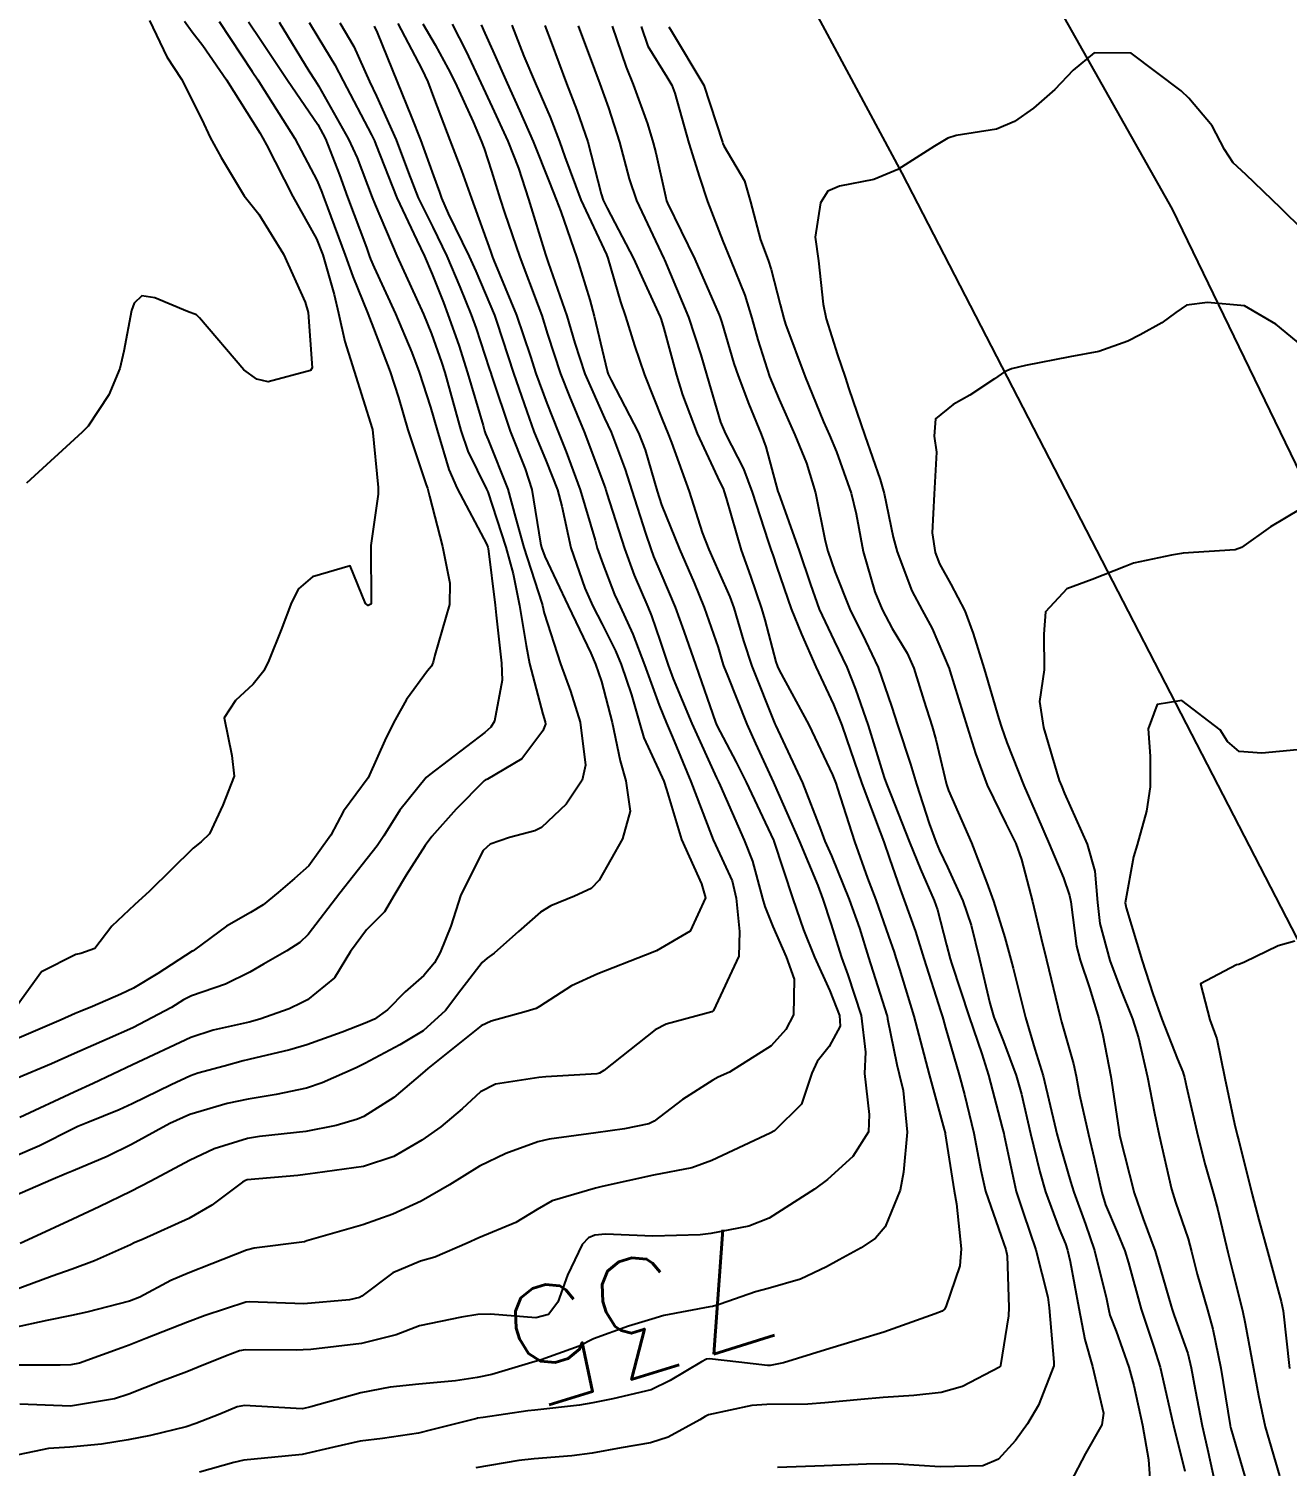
# Model space of a CAD drawing. Header units: metres. Extents: x 298520 to 308411, y 7433745 to 7450750.
# Drawn here: x 304668.72 to 304712.09, y 7439333.14 to 7439382.7 of the extents above; entities that cross this region are included whole.
import ezdxf
from ezdxf.enums import TextEntityAlignment as Align

# ---------------------------------------------------------------- set-up
doc = ezdxf.new("R2010")
doc.units = ezdxf.units.M
doc.header["$LTSCALE"] = 10
for name, color, linetype in [('Cotas', 45, 'Continuous'), ('Curvas de Nivel 1m', 11, 'Continuous'), ('Curvas de Nivel 5m', 15, 'Continuous'), ('Vias Primárias', 230, 'Continuous')]:
    doc.layers.add(name, color=color, linetype=linetype)
doc.styles.add('Style-STANDARD', font='STANDARD.shx')

msp = doc.modelspace()

# ---------------------------------------------------------------- linework, layer by layer
at = {"layer": 'Curvas de Nivel 1m', "flags": 128}
for points, elevation in [([(304676.294, 7439382.934), (304676.717, 7439382.3), (304677.631, 7439380.921), (304678.68, 7439379.395), (304678.943, 7439378.906), (304679.425, 7439377.663), (304679.704, 7439376.894), (304680.352, 7439375.159), (304680.448, 7439374.883), (304680.497, 7439374.757), (304680.619, 7439374.469), (304681.358, 7439372.872), (304681.922, 7439371.535), (304682.172, 7439370.864), (304682.565, 7439369.655), (304682.787, 7439368.856), (304683.196, 7439367.507), (304683.485, 7439366.846), (304684.504, 7439364.922), (304684.541, 7439364.83), (304684.553, 7439364.779), (304684.785, 7439362.827), (304684.825, 7439362.481), (304685.005, 7439360.825), (304685.033, 7439360.246), (304684.768, 7439358.827), (304684.64, 7439358.618), (304684.429, 7439358.443), (304682.543, 7439356.987), (304682.413, 7439356.883), (304681.504, 7439355.761), (304680.951, 7439354.874), (304680.726, 7439354.53), (304680.375, 7439354.091), (304679.433, 7439352.894), (304678.349, 7439351.48), (304678.056, 7439351.203), (304677.605, 7439350.917), (304676.811, 7439350.45), (304676.332, 7439350.171), (304675.498, 7439349.766), (304674.319, 7439349.358), (304674.05, 7439349.221), (304673.637, 7439348.96), (304672.306, 7439348.262), (304671.42, 7439347.871), (304670.297, 7439347.37), (304669.496, 7439347.012), (304668.288, 7439346.507)], 744), ([(304674.086, 7439382.96), (304674.35, 7439382.586), (304674.715, 7439382.115), (304675.531, 7439380.942), (304676.676, 7439379.108), (304676.781, 7439378.929), (304676.907, 7439378.692), (304677.813, 7439376.918), (304678.631, 7439375.455), (304678.848, 7439374.907), (304679.241, 7439373.532), (304679.39, 7439372.898), (304679.61, 7439371.912), (304679.928, 7439370.89), (304680.554, 7439368.922), (304680.566, 7439368.88), (304680.753, 7439366.878), (304680.757, 7439366.65), (304680.503, 7439364.88), (304680.514, 7439362.88), (304680.503, 7439362.859), (304680.483, 7439362.845), (304680.412, 7439362.811), (304680.32, 7439362.882), (304679.792, 7439364.187), (304678.492, 7439363.8), (304678.011, 7439363.392), (304677.77, 7439362.917), (304677.413, 7439361.981), (304676.994, 7439360.925), (304676.818, 7439360.566), (304676.451, 7439360.104), (304675.84, 7439359.537), (304675.446, 7439358.94), (304675.717, 7439357.64), (304675.792, 7439356.936), (304675.404, 7439355.933), (304674.945, 7439354.944), (304674.656, 7439354.671), (304674.378, 7439354.447), (304672.88, 7439352.972), (304672.358, 7439352.502), (304671.573, 7439351.765), (304670.997, 7439350.993), (304670.514, 7439350.825), (304670.34, 7439350.787), (304669.156, 7439350.192), (304668.313, 7439349.03)], 746), ([(304677.342, 7439382.924), (304678.371, 7439381.248), (304678.591, 7439380.911), (304678.7, 7439380.734), (304679.738, 7439378.894), (304680.029, 7439378.252), (304680.552, 7439376.882), (304680.649, 7439376.631), (304681.405, 7439374.872), (304682.083, 7439373.39), (304682.324, 7439372.863), (304682.596, 7439372.186), (304682.937, 7439371.206), (304683.053, 7439370.853), (304683.244, 7439370.179), (304683.606, 7439368.844), (304683.846, 7439368.141), (304684.494, 7439366.831), (304684.531, 7439366.735), (304685.158, 7439364.823), (304685.411, 7439363.904), (304685.623, 7439362.819), (304685.853, 7439361.433), (304685.976, 7439360.815), (304686.437, 7439359.066), (304686.511, 7439358.809), (304686.519, 7439358.722), (304686.43, 7439358.5), (304685.71, 7439357.527), (304684.526, 7439356.829), (304684.444, 7439356.798), (304684.412, 7439356.773), (304683.449, 7439355.793), (304682.605, 7439354.857), (304682.38, 7439354.543), (304681.717, 7439353.519), (304681.329, 7439352.87), (304680.973, 7439352.258), (304680.351, 7439351.639), (304679.806, 7439350.888), (304679.25, 7439349.976), (304678.318, 7439349.223), (304678.113, 7439349.115), (304677.689, 7439348.916), (304676.683, 7439348.552), (304676.308, 7439348.456), (304675.067, 7439348.18), (304674.303, 7439347.926), (304672.293, 7439346.98), (304670.939, 7439346.341), (304670.283, 7439346.04), (304668.407, 7439345.161)], 743), ([(304672.872, 7439382.978), (304673.472, 7439381.73), (304673.98, 7439380.961), (304674.682, 7439379.564), (304674.967, 7439378.947), (304675.352, 7439378.258), (304676.143, 7439376.935), (304676.644, 7439376.303), (304677.498, 7439374.921), (304678.246, 7439373.274), (304678.349, 7439372.913), (304678.485, 7439371.01), (304678.43, 7439370.912), (304676.972, 7439370.531), (304676.578, 7439370.615), (304676.123, 7439370.935), (304674.601, 7439372.736), (304674.491, 7439372.841), (304674.185, 7439372.956), (304673.057, 7439373.423), (304672.608, 7439373.486), (304672.351, 7439373.237), (304672.256, 7439372.983), (304671.993, 7439371.582), (304671.85, 7439370.987), (304671.477, 7439370.083), (304670.764, 7439368.998), (304670.662, 7439368.889), (304670.551, 7439368.789), (304668.641, 7439367.028)], 747), ([(304683.302, 7439382.851), (304683.785, 7439381.915), (304684.3, 7439380.836), (304684.69, 7439379.995), (304685.225, 7439378.824), (304685.588, 7439377.897), (304685.939, 7439376.817), (304686.523, 7439374.913), (304686.559, 7439374.811), (304686.621, 7439374.636), (304687.263, 7439372.803), (304687.532, 7439371.862), (304687.88, 7439370.797), (304688.56, 7439369.273), (304688.782, 7439368.787), (304689.266, 7439367.505), (304689.499, 7439366.776), (304689.972, 7439365.307), (304690.15, 7439364.765), (304690.245, 7439364.508), (304690.495, 7439363.924), (304690.988, 7439362.755), (304691.291, 7439361.935), (304691.703, 7439360.748), (304692.38, 7439358.794), (304692.4, 7439358.74), (304692.432, 7439358.677), (304693.1, 7439357.411), (304693.44, 7439356.725), (304694.383, 7439354.73), (304694.392, 7439354.71), (304694.398, 7439354.695), (304695.047, 7439352.703), (304695.413, 7439351.639), (304695.798, 7439350.695), (304696.326, 7439349.536), (304696.658, 7439348.687), (304696.681, 7439348.315), (304696.302, 7439347.616), (304695.889, 7439347.102), (304695.708, 7439346.696), (304695.347, 7439345.63), (304694.416, 7439344.708), (304694.262, 7439344.625), (304694.094, 7439344.545), (304692.252, 7439343.679), (304691.563, 7439343.434), (304690.247, 7439343.173), (304688.478, 7439342.786), (304688.242, 7439342.734), (304686.749, 7439342.293), (304686.235, 7439341.998), (304685.504, 7439341.543), (304684.225, 7439341.016), (304683.827, 7439340.836), (304682.714, 7439340.354), (304682.213, 7439340.212), (304681.267, 7439339.809), (304680.195, 7439339.008), (304680.117, 7439338.959), (304679.768, 7439338.886), (304678.191, 7439338.74), (304676.309, 7439338.811), (304676.192, 7439338.796), (304674.793, 7439338.338), (304674.185, 7439338.114), (304672.754, 7439337.546), (304672.176, 7439337.317), (304671.927, 7439337.231), (304671.258, 7439336.989), (304670.467, 7439336.7), (304670.169, 7439336.644), (304669.795, 7439336.631), (304668.169, 7439336.634)], 737), ([(304682.3, 7439382.864), (304682.716, 7439382.141), (304683.171, 7439381.317), (304683.409, 7439380.849), (304684.031, 7439379.491), (304684.306, 7439378.836), (304684.405, 7439378.569), (304684.663, 7439377.79), (304684.963, 7439376.827), (304685.113, 7439376.358), (304685.642, 7439374.82), (304686.271, 7439373.149), (304686.393, 7439372.812), (304686.597, 7439372.174), (304687.037, 7439370.805), (304687.354, 7439370.019), (304687.861, 7439368.797), (304688.535, 7439366.994), (304688.587, 7439366.843), (304688.606, 7439366.789), (304688.638, 7439366.682), (304689.245, 7439364.779), (304689.58, 7439363.86), (304690.048, 7439362.767), (304690.173, 7439362.458), (304690.471, 7439361.582), (304690.748, 7439360.757), (304690.926, 7439360.285), (304691.566, 7439358.749), (304692.414, 7439356.88), (304692.459, 7439356.785), (304692.482, 7439356.739), (304692.541, 7439356.608), (304693.366, 7439354.725), (304693.652, 7439353.997), (304694.004, 7439352.715), (304694.08, 7439352.434), (304694.353, 7439351.756), (304694.822, 7439350.705), (304695.093, 7439349.94), (304695.075, 7439348.702), (304694.811, 7439348.202), (304694.302, 7439347.639), (304692.866, 7439346.731), (304692.477, 7439346.551), (304692.289, 7439346.458), (304691.246, 7439345.783), (304690.267, 7439345.039), (304690.08, 7439344.948), (304689.243, 7439344.775), (304688.261, 7439344.633), (304686.65, 7439344.415), (304686.258, 7439344.322), (304685.153, 7439343.922), (304684.249, 7439343.486), (304683.213, 7439342.845), (304682.237, 7439342.282), (304681.266, 7439341.836), (304680.229, 7439341.464), (304678.304, 7439340.909), (304678.24, 7439340.893), (304678.223, 7439340.886), (304676.483, 7439340.664), (304676.218, 7439340.596), (304675.027, 7439340.125), (304674.206, 7439339.804), (304673.611, 7439339.549), (304672.542, 7439338.975), (304672.191, 7439338.835), (304670.721, 7439338.461), (304670.186, 7439338.341), (304669.336, 7439338.164), (304668.182, 7439337.913)], 738), ([(304681.433, 7439382.873), (304682.265, 7439381.306), (304682.466, 7439380.862), (304682.694, 7439380.25), (304683.223, 7439378.852), (304683.624, 7439377.807), (304683.974, 7439376.84), (304684.626, 7439375.028), (304684.698, 7439374.829), (304684.748, 7439374.703), (304685.526, 7439372.821), (304686.004, 7439371.401), (304686.193, 7439370.814), (304686.568, 7439369.796), (304686.959, 7439368.806), (304687.24, 7439368.11), (304687.722, 7439366.798), (304688.231, 7439365.068), (304688.308, 7439364.792), (304688.498, 7439364.253), (304688.903, 7439363.2), (304689.098, 7439362.781), (304689.532, 7439361.833), (304689.935, 7439360.768), (304690.442, 7439359.379), (304690.696, 7439358.757), (304690.903, 7439358.28), (304691.528, 7439356.749), (304692.241, 7439354.885), (304692.3, 7439354.741), (304692.381, 7439354.562), (304692.959, 7439353.322), (304693.091, 7439352.729), (304693.205, 7439351.581), (304693.189, 7439350.727), (304692.315, 7439348.855), (304692.251, 7439348.803), (304692.004, 7439348.743), (304690.681, 7439348.384), (304690.307, 7439348.192), (304688.533, 7439346.786), (304688.384, 7439346.697), (304688.291, 7439346.67), (304686.531, 7439346.565), (304686.289, 7439346.544), (304684.798, 7439346.312), (304684.281, 7439346.047), (304683.651, 7439345.461), (304682.92, 7439344.85), (304682.258, 7439344.386), (304681.297, 7439343.825), (304680.249, 7439343.475), (304678.589, 7439343.248), (304678.246, 7439343.2), (304677.991, 7439343.167), (304676.244, 7439343.012), (304676.18, 7439342.994), (304676.076, 7439342.932), (304675.03, 7439342.147), (304674.23, 7439341.681), (304672.662, 7439340.973), (304672.354, 7439340.845), (304672.22, 7439340.781), (304670.982, 7439340.221), (304670.207, 7439339.942), (304669.521, 7439339.693), (304668.195, 7439339.197)], 739), ([(304679.44, 7439382.899), (304679.914, 7439382.091), (304680.463, 7439380.884), (304680.695, 7439380.377), (304681.375, 7439378.873), (304681.803, 7439377.727), (304682.139, 7439376.865), (304682.638, 7439375.852), (304683.12, 7439374.853), (304683.569, 7439373.802), (304683.957, 7439372.84), (304684.13, 7439372.369), (304684.584, 7439370.986), (304684.639, 7439370.829), (304684.663, 7439370.748), (304685.309, 7439368.822), (304685.825, 7439367.532), (304686.056, 7439366.815), (304686.347, 7439364.969), (304686.389, 7439364.811), (304686.5, 7439364.508), (304687.301, 7439362.802), (304688.086, 7439361.174), (304688.252, 7439360.792), (304688.454, 7439360.195), (304688.816, 7439358.784), (304689.1, 7439357.46), (304689.292, 7439356.777), (304689.442, 7439355.729), (304689.178, 7439354.778), (304688.368, 7439353.348), (304688.094, 7439353.065), (304687.528, 7439352.798), (304686.703, 7439352.463), (304686.357, 7439352.243), (304685.591, 7439351.577), (304684.76, 7439350.826), (304684.511, 7439350.657), (304684.338, 7439350.506), (304683.608, 7439349.556), (304683.074, 7439348.849), (304682.306, 7439348.154), (304681.502, 7439347.667), (304680.294, 7439347.028), (304679.999, 7439346.884), (304678.826, 7439346.36), (304678.282, 7439346.176), (304677.243, 7439345.956), (304676.276, 7439345.801), (304675.558, 7439345.653), (304674.268, 7439345.267), (304673.578, 7439344.96), (304672.262, 7439344.232), (304671.418, 7439343.825), (304670.248, 7439343.331), (304670.014, 7439343.235), (304669.479, 7439343.011), (304668.237, 7439342.461)], 741), ([(304678.379, 7439382.913), (304678.717, 7439382.363), (304679.259, 7439381.452), (304679.55, 7439380.897), (304680.522, 7439379.035), (304680.603, 7439378.881), (304680.626, 7439378.835), (304680.671, 7439378.705), (304681.402, 7439376.873), (304682.09, 7439375.406), (304682.35, 7439374.863), (304682.617, 7439374.239), (304683.008, 7439373.255), (304683.162, 7439372.852), (304683.533, 7439371.786), (304683.834, 7439370.841), (304684.371, 7439369.018), (304684.423, 7439368.832), (304684.456, 7439368.735), (304684.55, 7439368.531), (304685.221, 7439366.823), (304685.485, 7439365.854), (304685.775, 7439364.817), (304686.394, 7439362.901), (304686.422, 7439362.811), (304686.48, 7439362.546), (304687.041, 7439360.804), (304687.385, 7439359.865), (304687.718, 7439358.797), (304687.897, 7439357.317), (304687.79, 7439356.796), (304687.235, 7439355.967), (304686.388, 7439355.167), (304686.151, 7439355.048), (304685.286, 7439354.821), (304684.617, 7439354.591), (304684.378, 7439354.369), (304683.611, 7439352.841), (304683.267, 7439351.761), (304682.889, 7439350.852), (304682.693, 7439350.499), (304682.331, 7439350.058), (304681.691, 7439349.498), (304681.081, 7439348.872), (304680.626, 7439348.561), (304680.308, 7439348.417), (304679.517, 7439348.104), (304678.301, 7439347.673), (304677.717, 7439347.498), (304676.295, 7439347.162), (304676.108, 7439347.118), (304675.45, 7439346.938), (304674.544, 7439346.693), (304674.288, 7439346.601), (304673.62, 7439346.294), (304672.279, 7439345.635), (304671.827, 7439345.435), (304670.747, 7439344.995), (304670.412, 7439344.858), (304670.27, 7439344.785), (304669.09, 7439344.188), (304668.255, 7439343.83)], 742), ([(304684.303, 7439382.836), (304684.43, 7439382.544), (304684.714, 7439381.933), (304685.208, 7439380.825), (304685.632, 7439379.878), (304686.095, 7439378.816), (304686.659, 7439377.397), (304686.892, 7439376.808), (304687.053, 7439376.4), (304687.602, 7439374.8), (304688.048, 7439373.356), (304688.206, 7439372.794), (304688.587, 7439371.151), (304688.659, 7439370.864), (304688.682, 7439370.789), (304688.783, 7439370.584), (304689.731, 7439368.772), (304689.964, 7439368.186), (304690.371, 7439366.762), (304690.526, 7439366.287), (304691.141, 7439364.754), (304691.645, 7439363.595), (304691.995, 7439362.745), (304692.469, 7439361.363), (304692.615, 7439360.888), (304692.663, 7439360.737), (304692.791, 7439360.402), (304693.462, 7439358.725), (304693.761, 7439358.055), (304694.376, 7439356.711), (304694.412, 7439356.629), (304695.264, 7439354.701), (304695.904, 7439353.158), (304696.076, 7439352.693), (304696.355, 7439351.851), (304696.725, 7439350.686), (304696.938, 7439350.08), (304697.405, 7439348.679), (304697.556, 7439347.422), (304697.518, 7439346.678), (304697.676, 7439345.271), (304697.655, 7439344.676), (304697.118, 7439343.818), (304696.246, 7439343.026), (304695.798, 7439342.697), (304694.233, 7439341.694), (304693.537, 7439341.419), (304692.227, 7439341.162), (304691.854, 7439341.116), (304690.226, 7439341.081), (304688.591, 7439341.149), (304688.226, 7439341.106), (304688.004, 7439341.013), (304687.792, 7439340.794), (304687.279, 7439339.727), (304686.947, 7439338.802), (304686.622, 7439338.373), (304686.187, 7439338.261), (304684.624, 7439338.39), (304684.188, 7439338.37), (304683.63, 7439338.281), (304682.184, 7439337.988), (304681.374, 7439337.675), (304680.178, 7439337.379), (304678.439, 7439337.169), (304678.175, 7439337.152), (304677.94, 7439337.148), (304676.175, 7439337.157), (304675.983, 7439337.124), (304675.494, 7439336.937), (304674.559, 7439336.556), (304674.167, 7439336.398), (304673.269, 7439336.068), (304672.159, 7439335.634), (304671.674, 7439335.469), (304670.155, 7439335.221), (304668.411, 7439335.282)], 736), ([(304686.504, 7439382.812), (304686.717, 7439382.239), (304687.248, 7439380.805), (304687.6, 7439379.891), (304687.979, 7439378.797), (304688.441, 7439377.006), (304688.515, 7439376.791), (304688.649, 7439376.518), (304689.562, 7439374.776), (304689.889, 7439374.045), (304690.476, 7439372.762), (304690.511, 7439372.67), (304690.599, 7439372.368), (304691.038, 7439370.755), (304691.243, 7439370.083), (304691.747, 7439368.748), (304692.536, 7439367.067), (304692.644, 7439366.848), (304692.686, 7439366.738), (304692.752, 7439366.514), (304693.27, 7439364.728), (304693.594, 7439363.823), (304693.973, 7439362.718), (304694.085, 7439362.322), (304694.465, 7439360.873), (304694.518, 7439360.709), (304694.58, 7439360.59), (304695.599, 7439358.698), (304696.416, 7439356.981), (304696.529, 7439356.689), (304696.59, 7439356.508), (304697.175, 7439354.682), (304697.626, 7439353.422), (304697.91, 7439352.675), (304698.35, 7439351.419), (304698.539, 7439350.861), (304698.601, 7439350.666), (304698.725, 7439350.277), (304699.214, 7439348.656), (304699.442, 7439347.79), (304699.743, 7439346.648), (304700.265, 7439344.747), (304700.293, 7439344.64), (304700.299, 7439344.603), (304700.607, 7439342.636), (304700.683, 7439342.191), (304700.849, 7439340.634), (304700.799, 7439340.049), (304700.322, 7439338.639), (304700.275, 7439338.556), (304700.191, 7439338.491), (304699.95, 7439338.403), (304698.184, 7439337.769), (304697.343, 7439337.516), (304696.178, 7439337.163), (304694.725, 7439336.712), (304694.272, 7439336.618), (304694.171, 7439336.616), (304693.181, 7439336.73), (304692.174, 7439336.851), (304692.077, 7439336.838), (304691.901, 7439336.743), (304690.816, 7439336.1), (304690.163, 7439335.784), (304688.849, 7439335.469), (304688.158, 7439335.334), (304687.699, 7439335.253), (304686.156, 7439335.08), (304685.915, 7439335.052), (304684.373, 7439334.828), (304684.18, 7439334.802), (304684.152, 7439334.794), (304682.599, 7439334.401), (304682.144, 7439334.289), (304680.908, 7439334.105), (304680.14, 7439334.013), (304679.229, 7439333.801), (304678.133, 7439333.554), (304677.553, 7439333.495), (304676.129, 7439333.357), (304675.783, 7439333.279), (304674.598, 7439332.945)], 734), ([(304687.645, 7439382.801), (304688.209, 7439381.294), (304688.395, 7439380.793), (304688.691, 7439379.966), (304689.079, 7439378.784), (304689.406, 7439377.524), (304689.655, 7439376.775), (304690.6, 7439374.783), (304690.611, 7439374.76), (304690.623, 7439374.733), (304691.455, 7439372.751), (304691.881, 7439371.456), (304692.08, 7439370.745), (304692.559, 7439369.14), (304692.731, 7439368.737), (304693.342, 7439367.53), (304693.649, 7439366.723), (304694.203, 7439365.019), (304694.306, 7439364.713), (304694.354, 7439364.565), (304694.497, 7439364.137), (304694.992, 7439362.705), (304695.345, 7439361.831), (304695.835, 7439360.696), (304696.444, 7439359.405), (304696.741, 7439358.687), (304696.898, 7439358.216), (304697.426, 7439356.68), (304698.06, 7439355.001), (304698.181, 7439354.672), (304698.377, 7439354.09), (304698.742, 7439353.04), (304698.886, 7439352.662), (304699.273, 7439351.577), (304699.557, 7439350.652), (304700.151, 7439348.807), (304700.202, 7439348.642), (304700.226, 7439348.555), (304700.309, 7439348.262), (304700.778, 7439346.635), (304700.962, 7439345.954), (304701.28, 7439344.63), (304701.527, 7439343.351), (304701.691, 7439342.626), (304702.228, 7439341.079), (304702.392, 7439340.618), (304702.436, 7439340.401), (304702.495, 7439338.617), (304702.483, 7439338.324), (304702.209, 7439336.62), (304702.199, 7439336.594), (304702.172, 7439336.565), (304700.899, 7439335.895), (304700.159, 7439335.688), (304699.223, 7439335.588), (304698.156, 7439335.512), (304697.389, 7439335.443), (304696.153, 7439335.332), (304695.56, 7439335.29), (304694.151, 7439335.268), (304693.637, 7439335.238), (304692.146, 7439334.919), (304692.026, 7439334.86), (304691.84, 7439334.743), (304690.754, 7439334.143), (304690.141, 7439333.953), (304689.131, 7439333.782), (304688.135, 7439333.6), (304687.426, 7439333.505), (304686.132, 7439333.404), (304685.609, 7439333.337), (304684.127, 7439333.094)], 733), ([(304688.818, 7439382.789), (304689.305, 7439381.377), (304689.549, 7439380.777), (304690.036, 7439379.416), (304690.239, 7439378.767), (304690.33, 7439378.425), (304690.655, 7439376.924), (304690.698, 7439376.76), (304690.731, 7439376.68), (304691.674, 7439374.749), (304692.512, 7439372.832), (304692.545, 7439372.741), (304692.601, 7439372.568), (304693.009, 7439371.156), (304693.158, 7439370.731), (304693.534, 7439369.76), (304693.961, 7439368.719), (304694.119, 7439368.287), (304694.533, 7439366.75), (304694.546, 7439366.71), (304694.549, 7439366.694), (304695.267, 7439364.702), (304695.655, 7439363.534), (304695.96, 7439362.695), (304696.472, 7439361.599), (304696.911, 7439360.686), (304697.207, 7439359.927), (304697.639, 7439358.678), (304698.195, 7439356.892), (304698.27, 7439356.671), (304698.408, 7439356.321), (304699.067, 7439354.66), (304699.442, 7439353.722), (304699.913, 7439352.647), (304700.036, 7439352.321), (304700.348, 7439351.122), (304700.472, 7439350.639), (304700.522, 7439350.456), (304701.122, 7439348.632), (304701.563, 7439347.365), (304701.796, 7439346.625), (304702.266, 7439344.824), (304702.316, 7439344.619), (304702.331, 7439344.55), (304702.746, 7439342.615), (304702.993, 7439341.854), (304703.426, 7439340.608), (304703.831, 7439338.971), (304703.887, 7439338.603), (304704.048, 7439336.728), (304704.037, 7439336.601), (304703.514, 7439335.245), (304703.139, 7439334.61), (304702.718, 7439334.033), (304702.131, 7439333.384), (304701.598, 7439333.156), (304700.128, 7439333.126), (304698.68, 7439333.213), (304698.129, 7439333.229), (304697.591, 7439333.213), (304696.128, 7439333.161), (304694.516, 7439333.103)], 732), ([(304689.817, 7439382.774), (304690.045, 7439382.099), (304690.706, 7439381.042), (304690.877, 7439380.758), (304690.978, 7439380.478), (304691.463, 7439378.752), (304691.829, 7439377.581), (304692.112, 7439376.745), (304692.632, 7439375.374), (304692.903, 7439374.736), (304693.397, 7439373.514), (304693.639, 7439372.724), (304693.844, 7439371.97), (304694.249, 7439370.715), (304694.571, 7439369.912), (304695.117, 7439368.704), (304695.524, 7439367.72), (304695.828, 7439366.697), (304696.16, 7439365.042), (304696.252, 7439364.693), (304696.496, 7439363.984), (304697.008, 7439362.685), (304697.549, 7439361.602), (304697.983, 7439360.675), (304698.443, 7439359.342), (304698.661, 7439358.667), (304699.103, 7439357.343), (304699.309, 7439356.657), (304699.743, 7439355.299), (304699.988, 7439354.646), (304700.101, 7439354.366), (304700.374, 7439353.794), (304700.908, 7439352.635), (304701.189, 7439351.797), (304701.479, 7439350.629), (304701.837, 7439349.108), (304701.98, 7439348.623), (304702.305, 7439347.787), (304702.743, 7439346.616), (304702.926, 7439345.971), (304703.241, 7439344.61), (304703.559, 7439343.297), (304703.755, 7439342.605), (304704.23, 7439341.324), (304704.439, 7439340.81), (304704.511, 7439340.596), (304704.61, 7439340.201), (304704.905, 7439338.589), (304705.113, 7439337.517), (304705.372, 7439336.582), (304705.754, 7439334.971), (304705.701, 7439334.577), (304705.134, 7439333.586), (304704.621, 7439332.593)], 731), ([(304712.642, 7439375.743), (304711.862, 7439376.508), (304710.664, 7439377.67), (304710.222, 7439378.08), (304709.921, 7439378.531), (304709.496, 7439379.353), (304708.69, 7439380.299), (304708.425, 7439380.553), (304706.712, 7439381.853), (304705.433, 7439381.862), (304704.71, 7439381.271), (304704.072, 7439380.599), (304703.339, 7439379.965), (304702.686, 7439379.497), (304702.069, 7439379.239), (304700.678, 7439379.012), (304700.394, 7439378.927), (304699.935, 7439378.651), (304698.665, 7439377.84), (304697.843, 7439377.496), (304696.659, 7439377.275), (304696.254, 7439377.097), (304696.006, 7439376.696), (304695.819, 7439375.514), (304695.927, 7439374.697), (304696.095, 7439373.208), (304696.197, 7439372.694), (304696.591, 7439371.462), (304696.846, 7439370.687), (304696.974, 7439370.289), (304697.53, 7439368.68), (304698.056, 7439367.157), (304698.191, 7439366.673), (304698.51, 7439365.167), (304698.638, 7439364.668), (304699.152, 7439363.322), (304699.506, 7439362.655), (304699.853, 7439362.026), (304700.436, 7439360.64), (304700.462, 7439360.569), (304701.052, 7439358.634), (304701.344, 7439357.71), (304701.749, 7439356.627), (304702.393, 7439355.306), (304702.728, 7439354.617), (304702.933, 7439354.059), (304703.31, 7439352.611), (304703.608, 7439351.35), (304703.789, 7439350.606), (304704.262, 7439348.652), (304704.277, 7439348.6), (304704.312, 7439348.469), (304704.717, 7439347.013), (304704.809, 7439346.592), (304704.922, 7439345.952), (304705.234, 7439344.585), (304705.431, 7439343.758), (304705.694, 7439342.578), (304705.823, 7439342.161), (304706.229, 7439341.21), (304706.493, 7439340.567), (304706.621, 7439340.161), (304707.054, 7439338.561), (304707.484, 7439337.253), (304707.702, 7439336.555), (304708.144, 7439334.642), (304708.165, 7439334.55), (304708.555, 7439332.972)], 729), ([(304712.596, 7439371.762), (304711.695, 7439372.509), (304710.609, 7439373.141), (304709.334, 7439373.263), (304708.609, 7439373.164), (304708.243, 7439372.917), (304707.76, 7439372.558), (304707.017, 7439372.147), (304706.596, 7439371.926), (304705.597, 7439371.576), (304704.591, 7439371.393), (304703.065, 7439371.09), (304702.586, 7439370.975), (304702.34, 7439370.868), (304701.995, 7439370.626), (304701.147, 7439370.062), (304700.569, 7439369.744), (304699.963, 7439369.248), (304699.916, 7439368.65), (304700.002, 7439368.103), (304699.924, 7439366.649), (304699.845, 7439365.318), (304699.952, 7439364.648), (304700.105, 7439364.252), (304700.492, 7439363.549), (304700.975, 7439362.635), (304701.26, 7439361.847), (304701.636, 7439360.628), (304702.148, 7439358.912), (304702.235, 7439358.622), (304702.428, 7439358.088), (304703.008, 7439356.614), (304703.477, 7439355.529), (304703.887, 7439354.605), (304704.371, 7439353.43), (304704.583, 7439352.815), (304704.623, 7439352.596), (304704.822, 7439351.067), (304704.945, 7439350.591), (304705.276, 7439349.639), (304705.588, 7439348.581), (304705.729, 7439348), (304706.002, 7439346.574), (304706.267, 7439344.819), (304706.304, 7439344.57), (304706.316, 7439344.516), (304706.806, 7439342.564), (304707.118, 7439341.677), (304707.537, 7439340.557), (304708.088, 7439338.657), (304708.121, 7439338.551), (304708.191, 7439338.345), (304708.663, 7439337.028), (304708.781, 7439336.541), (304708.911, 7439335.789), (304709.158, 7439334.535), (304709.34, 7439333.737), (304709.605, 7439332.528)], 728), ([(304712.527, 7439366.139), (304711.504, 7439365.524), (304710.507, 7439364.817), (304710.291, 7439364.739), (304708.504, 7439364.621), (304708.442, 7439364.612), (304708.095, 7439364.554), (304706.79, 7439364.277), (304706.499, 7439364.159), (304705.367, 7439363.709), (304704.491, 7439363.386), (304703.751, 7439362.601), (304703.7, 7439361.827), (304703.705, 7439360.601), (304703.547, 7439359.509), (304703.685, 7439358.607), (304704.23, 7439356.786), (304704.301, 7439356.601), (304704.409, 7439356.34), (304705.188, 7439354.588), (304705.451, 7439353.661), (304705.545, 7439352.582), (304705.628, 7439351.853), (304705.977, 7439350.575), (304706.329, 7439349.62), (304706.748, 7439348.566), (304706.962, 7439347.908), (304707.27, 7439346.56), (304707.516, 7439345.316), (304707.671, 7439344.556), (304708.098, 7439342.697), (304708.142, 7439342.551), (304708.24, 7439342.248), (304708.668, 7439340.984), (304708.789, 7439340.542), (304708.981, 7439339.769), (304709.339, 7439338.533), (304709.521, 7439337.865), (304709.795, 7439336.526), (304710.119, 7439334.545), (304710.123, 7439334.52), (304710.127, 7439334.504), (304710.142, 7439334.44), (304710.702, 7439332.514)], 727), ([(304712.426, 7439357.842), (304711.208, 7439357.729), (304710.425, 7439357.778), (304710.025, 7439358.122), (304709.775, 7439358.53), (304708.448, 7439359.54), (304707.598, 7439359.406), (304707.298, 7439358.561), (304707.367, 7439357.617), (304707.362, 7439356.561), (304707.232, 7439355.73), (304706.911, 7439354.565), (304706.792, 7439354.153), (304706.506, 7439352.569), (304706.532, 7439352.397), (304707.088, 7439350.563), (304707.454, 7439349.43), (304707.766, 7439348.555), (304708.299, 7439347.178), (304708.488, 7439346.741), (304708.543, 7439346.546), (304708.61, 7439346.224), (304709.002, 7439344.539), (304709.254, 7439343.536), (304709.541, 7439342.531), (304709.695, 7439341.986), (304710.043, 7439340.523), (304710.213, 7439339.83), (304710.542, 7439338.517), (304710.636, 7439338.068), (304710.925, 7439336.512), (304711.091, 7439335.578), (304711.325, 7439334.508), (304711.815, 7439332.814)], 726)]:
    msp.add_lwpolyline(points, dxfattribs=dict(at, elevation=elevation))
at = {"layer": 'Curvas de Nivel 5m', "flags": 128}
for points, elevation in [([(304675.279, 7439382.944), (304676.417, 7439381.222), (304676.608, 7439380.931), (304676.701, 7439380.782), (304677.889, 7439378.918), (304678.658, 7439377.454), (304678.814, 7439377.067), (304678.871, 7439376.907), (304679.013, 7439376.539), (304679.624, 7439374.895), (304679.887, 7439374.162), (304680.398, 7439372.883), (304680.457, 7439372.737), (304680.598, 7439372.372), (304681.175, 7439370.874), (304681.455, 7439369.986), (304681.782, 7439368.868), (304682.415, 7439366.98), (304682.457, 7439366.861), (304682.529, 7439366.58), (304682.974, 7439364.853), (304683.229, 7439363.588), (304683.215, 7439362.849), (304682.709, 7439361.1), (304682.647, 7439360.857), (304682.593, 7439360.725), (304682.458, 7439360.559), (304681.731, 7439359.58), (304681.348, 7439358.871), (304681.032, 7439358.269), (304680.413, 7439356.88), (304679.56, 7439355.728), (304679.13, 7439354.899), (304678.372, 7439353.846), (304677.873, 7439353.41), (304677.315, 7439352.92), (304676.79, 7439352.495), (304676.356, 7439352.237), (304675.525, 7439351.764), (304674.432, 7439350.949), (304674.377, 7439350.916), (304674.342, 7439350.895), (304673.165, 7439350.133), (304672.323, 7439349.627), (304671.884, 7439349.42), (304670.912, 7439348.994), (304670.486, 7439348.824), (304670.31, 7439348.753), (304669.837, 7439348.536), (304668.301, 7439347.882)], 745), ([(304685.358, 7439382.824), (304685.779, 7439381.752), (304686.182, 7439380.815), (304686.685, 7439379.648), (304687.011, 7439378.807), (304687.185, 7439378.287), (304687.747, 7439376.799), (304688.625, 7439374.914), (304688.672, 7439374.789), (304689.11, 7439373.284), (304689.276, 7439372.78), (304689.592, 7439371.774), (304689.931, 7439370.77), (304690.559, 7439369.199), (304690.742, 7439368.758), (304690.87, 7439368.437), (304691.475, 7439366.751), (304691.927, 7439365.331), (304692.148, 7439364.744), (304692.495, 7439363.963), (304692.871, 7439363.119), (304693.014, 7439362.732), (304693.345, 7439361.601), (304693.632, 7439360.722), (304694.433, 7439358.732), (304694.444, 7439358.71), (304694.455, 7439358.688), (304695.38, 7439356.7), (304696.008, 7439355.074), (304696.156, 7439354.692), (304696.378, 7439354.181), (304696.987, 7439352.684), (304697.342, 7439351.691), (304697.661, 7439350.677), (304698.284, 7439348.699), (304698.293, 7439348.67), (304698.312, 7439348.572), (304698.627, 7439346.996), (304698.707, 7439346.664), (304698.852, 7439346.093), (304698.988, 7439344.659), (304698.867, 7439343.279), (304698.745, 7439342.662), (304698.23, 7439341.397), (304697.897, 7439341.002), (304697.403, 7439340.678), (304696.647, 7439340.255), (304696.213, 7439340.023), (304695.313, 7439339.596), (304694.201, 7439339.267), (304693.766, 7439339.158), (304692.539, 7439338.737), (304692.279, 7439338.652), (304692.192, 7439338.639), (304690.601, 7439338.344), (304690.187, 7439338.216), (304689.382, 7439337.969), (304688.18, 7439337.533), (304687.689, 7439337.284), (304686.378, 7439336.808), (304686.215, 7439336.767), (304686.172, 7439336.752), (304684.68, 7439336.312), (304684.167, 7439336.2), (304683.418, 7439336.094), (304682.164, 7439335.975), (304681.165, 7439335.868), (304680.161, 7439335.674), (304678.44, 7439335.19), (304678.155, 7439335.129), (304677.935, 7439335.133), (304676.156, 7439335.24), (304675.898, 7439335.19), (304675.305, 7439334.938), (304674.479, 7439334.615), (304674.146, 7439334.505), (304672.907, 7439334.203), (304672.139, 7439334.058), (304671.221, 7439333.904), (304670.135, 7439333.801), (304669.391, 7439333.755), (304668.13, 7439333.494)], 735), ([(304680.622, 7439382.781), (304680.72, 7439382.567), (304681.413, 7439380.873), (304681.903, 7439379.649), (304682.212, 7439378.865), (304682.661, 7439377.625), (304682.866, 7439377.067), (304682.944, 7439376.856), (304683.173, 7439376.324), (304683.894, 7439374.841), (304684.12, 7439374.339), (304684.607, 7439373.205), (304684.761, 7439372.828), (304684.85, 7439372.578), (304685.426, 7439370.822), (304685.875, 7439369.505), (304686.126, 7439368.814), (304686.543, 7439367.794), (304686.937, 7439366.806), (304687.091, 7439366.237), (304687.4, 7439364.801), (304687.877, 7439363.409), (304688.159, 7439362.793), (304688.477, 7439362.171), (304688.937, 7439361.252), (304689.126, 7439360.78), (304689.491, 7439359.731), (304689.761, 7439358.77), (304689.912, 7439358.252), (304690.417, 7439357.16), (304690.597, 7439356.758), (304690.689, 7439356.477), (304691.209, 7439354.752), (304691.896, 7439353.216), (304692.035, 7439352.743), (304691.507, 7439351.593), (304690.344, 7439350.908), (304689.968, 7439350.766), (304688.333, 7439350.119), (304687.421, 7439349.705), (304686.316, 7439348.99), (304686.198, 7439348.928), (304685.854, 7439348.815), (304684.646, 7439348.49), (304684.308, 7439348.322), (304682.472, 7439346.857), (304682.379, 7439346.771), (304682.29, 7439346.689), (304681.295, 7439345.853), (304680.268, 7439345.198), (304680.046, 7439345.104), (304679.308, 7439344.894), (304678.261, 7439344.686), (304676.673, 7439344.512), (304676.258, 7439344.446), (304675.11, 7439344.086), (304674.25, 7439343.679), (304672.92, 7439342.97), (304672.239, 7439342.621), (304671.138, 7439342.087), (304670.23, 7439341.666), (304668.85, 7439341.021), (304668.419, 7439340.828)], 740), ([(304690.773, 7439382.759), (304690.871, 7439382.609), (304691.98, 7439380.747), (304692.623, 7439378.791), (304692.638, 7439378.74), (304692.672, 7439378.665), (304693.381, 7439377.45), (304693.587, 7439376.726), (304693.933, 7439375.421), (304694.202, 7439374.716), (304694.306, 7439374.401), (304694.608, 7439373.191), (304694.735, 7439372.709), (304694.799, 7439372.51), (304695.474, 7439370.701), (304696.11, 7439369.144), (304696.307, 7439368.692), (304696.547, 7439368.118), (304697.061, 7439366.685), (304697.228, 7439365.977), (304697.471, 7439364.68), (304697.874, 7439363.291), (304698.123, 7439362.674), (304698.476, 7439362.018), (304698.983, 7439361.177), (304699.214, 7439360.659), (304699.563, 7439359.537), (304699.849, 7439358.649), (304699.976, 7439358.194), (304700.343, 7439356.641), (304700.41, 7439356.435), (304701.209, 7439354.632), (304701.735, 7439353.261), (304701.966, 7439352.624), (304702.35, 7439351.373), (304702.559, 7439350.618), (304702.636, 7439350.319), (304703.063, 7439348.612), (304703.393, 7439347.518), (304703.673, 7439346.606), (304704.11, 7439344.757), (304704.145, 7439344.601), (304704.259, 7439344.191), (304704.614, 7439342.962), (304704.729, 7439342.593), (304705.133, 7439341.487), (304705.448, 7439340.582), (304705.863, 7439338.91), (304705.926, 7439338.574), (304705.976, 7439338.358), (304706.185, 7439337.805), (304706.632, 7439336.565), (304706.795, 7439335.932), (304707.095, 7439334.56), (304707.308, 7439333.381), (304707.365, 7439332.558)], 730), ([(304712.35, 7439351.246), (304711.768, 7439351.086), (304710.613, 7439350.517), (304710.419, 7439350.442), (304710.342, 7439350.43), (304709.096, 7439349.774), (304709.415, 7439348.533), (304709.655, 7439347.879), (304709.934, 7439346.525), (304710.269, 7439344.946), (304710.377, 7439344.519), (304710.414, 7439344.365), (304710.879, 7439342.514), (304711.111, 7439341.634), (304711.412, 7439340.508), (304711.881, 7439338.82), (304711.945, 7439338.502), (304712.16, 7439336.514)], 725)]:
    msp.add_lwpolyline(points, dxfattribs=dict(at, elevation=elevation))
at = {"layer": 'Vias Primárias'}
msp.add_lwpolyline([(304514.714, 7439666.135), (304523.924, 7439647.977), (304534.006, 7439627.139), (304540.979, 7439615.667), (304557.033, 7439595.643), (304572.971, 7439575.344), (304590.026, 7439554.559), (304609.938, 7439530.223), (304630.541, 7439503.89), (304637.637, 7439492.188), (304649.275, 7439473.461), (304670.25, 7439439.846), (304683.618, 7439418.305), (304698.277, 7439393.948), (304708.126, 7439376.483), (304715.741, 7439360.749), (304729.633, 7439330.054), (304734.669, 7439319.299), (304746.127, 7439294.516), (304755.983, 7439272.897), (304770.667, 7439247.553)], dxfattribs=at)
msp.add_lwpolyline([(304765.52, 7439241.636), (304749.127, 7439273.133), (304735.901, 7439303.097), (304715.504, 7439345.382), (304698.819, 7439377.718), (304691.939, 7439390.539), (304684.031, 7439403.234), (304664.904, 7439434.349), (304639.742, 7439475.802), (304630.317, 7439491.749, 0.0266), (304623.542, 7439501.933), (304616.288, 7439510.894), (304589.556, 7439543.238), (304571.976, 7439565.304), (304549.718, 7439593.4), (304526.993, 7439621.854), (304506.06, 7439647.279)], format="xyb", dxfattribs=at)

# ---------------------------------------------------------------- texts
at = {"layer": 'Cotas', "style": 'Style-STANDARD'}
msp.add_text('735', height=4, rotation=197.1684, dxfattribs=at).set_placement((304689.795, 7439338.325, 735), align=Align.MIDDLE_CENTER)

doc.saveas('drawing.dxf')
